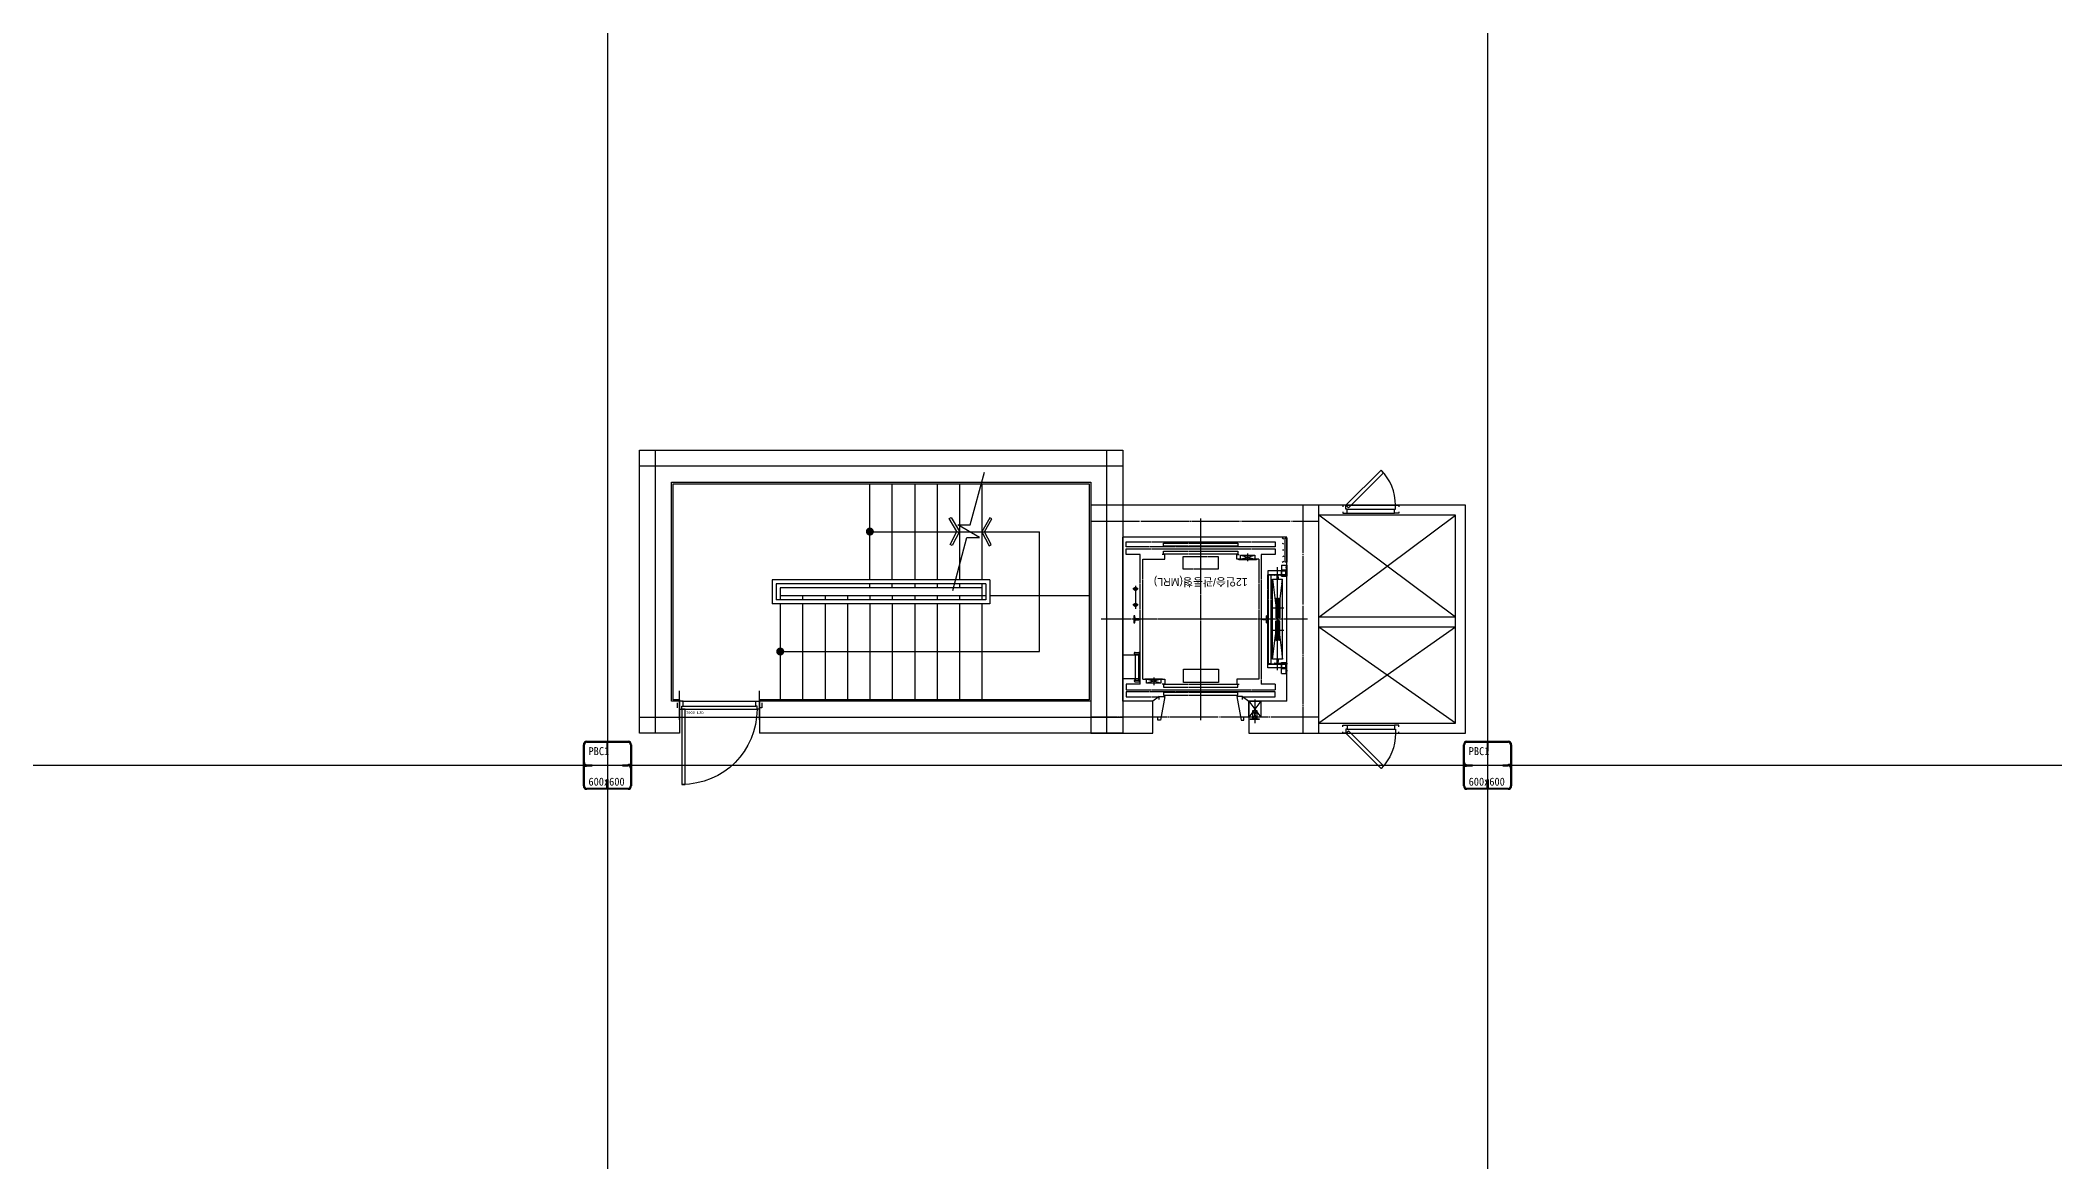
# Model space of a CAD drawing. Extents: x 152195838 to 160350639, y 364657247 to 370318102.
# Drawn here: x 158027860 to 158053035, y 364989077 to 365003094 of the extents above; entities that cross this region are included whole.
import ezdxf
from ezdxf.enums import TextEntityAlignment as Align

# ---------------------------------------------------------------- set-up
doc = ezdxf.new("R2010")
doc.units = 0
doc.header["$MEASUREMENT"] = 0
doc.linetypes.add('CEN', pattern=[63, 60, -1, 1, -1])
doc.linetypes.add('DASHED', pattern=[0.75, 0.5, -0.25])
doc.layers.get('Defpoints').update_dxf_attribs({"linetype": 'CONTINUOUS'})
doc.layers.add('!WORK', color=150, linetype='CONTINUOUS', plot=False)
doc.layers.add('DEFPOINT', color=135, linetype='CONTINUOUS', plot=False)
for name, color, linetype in [('4A.TEC CEN 보조1', 14, 'CEN'), ('4A.TEC CEN 보조2', 41, 'CEN'), ('4A.TEC ELE 4', 9, 'CONTINUOUS'), ('4A.TEC IND', 7, 'CONTINUOUS'), ('4A.TEC 마감선 2', 5, 'CONTINUOUS'), ('4A.TEC 벽체 1', 2, 'CONTINUOUS'), ('4A.TEC 벽체 3', 4, 'CONTINUOUS'), ('4A.TEC 해치 1', 9, 'CONTINUOUS'), ('A-DOOR', 4, 'CONTINUOUS'), ('A-DOOR-C', 1, 'CONTINUOUS'), ('A-DOOR-FIN', 8, 'CONTINUOUS'), ('A-DOOR1', 4, 'CONTINUOUS'), ('A-DOOR2_CpON', 8, 'CONTINUOUS'), ('A-ETC', 5, 'CONTINUOUS'), ('main-plan$0$4A.TEC DOOR', 4, 'CONTINUOUS'), ('main-Plan$0$4A.TEC 창호 2', 4, 'CONTINUOUS'), ('P-BOX', 3, 'CONTINUOUS')]:
    doc.layers.add(name, color=color, linetype=linetype)
doc.styles.get("Standard").update_dxf_attribs({"font": ''})
doc.styles.add('돋움', font='')
doc.styles.add('돋움체', font='')
doc.styles.get('Standard').set_extended_font_data('Dotum')
doc.styles.get('돋움').set_extended_font_data('DotumChe')
doc.styles.get('돋움체').set_extended_font_data('DotumChe')

# ---------------------------------------------------------------- blocks, each defined once
blk = doc.blocks.new('main-Plan$0$4A.TEC 점검구 700')
at = {"layer": 'main-Plan$0$4A.TEC 창호 2', "ltscale": 1.2}
for p, q in [((-55, 0), (-645, 0)), ((-40, -100), (-660, -100)), ((-55, -50), (-645, -50))]:
    blk.add_line(p, q, dxfattribs=at)
at = {"layer": 'main-Plan$0$4A.TEC 창호 2', "flags": 128}
for points in [[(-700, -20), (-700, 0), (-645, 0), (-645, -50), (-660, -50), (-660, -100), (-700, -100), (-700, -80)], [(0, -20), (0, 0), (-55, 0), (-55, -50), (-40, -50), (-40, -100), (0, -100), (0, -80)]]:
    blk.add_lwpolyline(points, dxfattribs=at)
at = {"layer": 'main-Plan$0$4A.TEC 창호 2', "ltscale": 1.2}
blk.add_lwpolyline([(-40, -100), (-72, -68), (-510, -507), (-478, -538)], close=True, dxfattribs=at)
at = {"layer": 'main-Plan$0$4A.TEC 창호 2'}
blk.add_arc((-40, -100), 620, 180, 225, dxfattribs=at)
blk = doc.blocks.new('zw$9EF0')
at = {"layer": '4A.TEC CEN 보조1', "ltscale": 10}
for p, q in [((200, 0), (200, 2850)), ((2650, 2850), (2650, 0)), ((0, 2650), (2850, 2650)), ((2850, 200), (0, 200))]:
    blk.add_line(p, q, dxfattribs=at)
at = {"layer": '4A.TEC CEN 보조2', "color": 8, "ltscale": 5}
for p, q in [((725, 2450), (875, 2650)), ((875, 2450), (725, 2650)), ((725, 2650), (875, 2650)), ((725, 2450), (725, 2650)), ((743, 2677), (857, 2677)), ((743, 2670), (743, 2677)), ((857, 2670), (743, 2670)), ((775, 2670), (825, 2670)), ((775, 2563), (775, 2670)), ((775, 2563), (825, 2670)), ((825, 2563), (775, 2670)), ((825, 2563), (775, 2563)), ((800, 2429), (800, 2723)), ((825, 2670), (825, 2563)), ((857, 2677), (857, 2670)), ((875, 2650), (875, 2450)), ((971, 2687), (938, 2687)), ((938, 2687), (938, 2657)), ((1025, 2390), (971, 2687)), ((1475, 2687), (1475, 163)), ((1925, 2390), (1979, 2687)), ((1979, 2687), (2012, 2687)), ((2012, 2687), (2012, 2657)), ((952, 2393), (543, 2393)), ((543, 2393), (543, 2330)), ((543, 2330), (2407, 2330)), ((2407, 2305), (543, 2305)), ((543, 2235), (543, 2305)), ((875, 2450), (725, 2450)), ((955, 2390), (875, 2450)), ((955, 2428), (955, 2390)), ((955, 2390), (1025, 2390)), ((1940, 2375), (1010, 2375)), ((1010, 2375), (1010, 2340)), ((1010, 2340), (1940, 2340)), ((1940, 2275), (1010, 2275)), ((1010, 2275), (1010, 2240)), ((1995, 2390), (1925, 2390)), ((1940, 2340), (1940, 2375)), ((1940, 2240), (1940, 2275)), ((1995, 2390), (2075, 2450)), ((1995, 2428), (1995, 2390)), ((2407, 2393), (1998, 2393)), ((2407, 2330), (2407, 2393)), ((2407, 2235), (2407, 2305)), ((390, 2071), (416, 2071)), ((400, 2101), (400, 1966)), ((465, 2101), (400, 2101)), ((406, 2101), (406, 1966)), ((419, 2041), (410, 2032)), ((415, 2041), (410, 2036)), ((411, 2041), (410, 2040)), ((419, 2041), (410, 2032)), ((415, 2041), (410, 2036)), ((411, 2041), (410, 2040)), ((410, 2031), (410, 2041)), ((410, 2041), (465, 2041)), ((418, 2041), (410, 2033)), ((414, 2041), (410, 2037)), ((418, 2041), (410, 2033)), ((414, 2041), (410, 2037)), ((410, 2031), (410, 2041)), ((410, 2041), (465, 2041)), ((418, 2031), (410, 2039)), ((410, 2039), (418, 2031)), ((417, 2031), (410, 2038)), ((410, 2038), (417, 2031)), ((413, 2031), (410, 2034)), ((410, 2034), (413, 2031)), ((414, 2031), (410, 2034)), ((410, 2034), (414, 2031)), ((410, 2031), (638, 2031)), ((410, 2031), (410, 2027)), ((465, 2031), (410, 2031)), ((410, 2027), (410, 2031)), ((465, 2031), (410, 2031)), ((410, 1980), (410, 2027)), ((410, 2027), (410, 1980)), ((421, 2031), (411, 2041)), ((411, 2041), (421, 2031)), ((422, 2031), (412, 2041)), ((412, 2041), (422, 2031)), ((423, 2041), (413, 2031)), ((423, 2041), (413, 2031)), ((423, 2041), (413, 2031)), ((423, 2041), (413, 2031)), ((426, 2031), (416, 2041)), ((416, 2041), (426, 2031)), ((426, 2031), (416, 2041)), ((416, 2041), (426, 2031)), ((427, 2041), (417, 2031)), ((427, 2041), (417, 2031)), ((428, 2041), (418, 2031)), ((428, 2041), (418, 2031)), ((430, 2031), (420, 2041)), ((420, 2041), (430, 2031)), ((431, 2031), (421, 2041)), ((431, 2041), (421, 2031)), ((431, 2041), (421, 2031)), ((421, 2041), (431, 2031)), ((432, 2041), (422, 2031)), ((432, 2041), (422, 2031)), ((434, 2031), (424, 2041)), ((424, 2041), (434, 2031)), ((435, 2031), (425, 2041)), ((435, 2041), (425, 2031)), ((435, 2041), (425, 2031)), ((425, 2041), (435, 2031)), ((436, 2041), (426, 2031)), ((436, 2041), (426, 2031)), ((438, 2031), (428, 2041)), ((428, 2041), (438, 2031)), ((439, 2031), (429, 2041)), ((429, 2041), (439, 2031)), ((440, 2041), (430, 2031)), ((440, 2041), (430, 2031)), ((440, 2041), (430, 2031)), ((440, 2041), (430, 2031)), ((443, 2031), (433, 2041)), ((433, 2041), (443, 2031)), ((443, 2031), (433, 2041)), ((433, 2041), (443, 2031)), ((444, 2041), (434, 2031)), ((444, 2041), (434, 2031)), ((445, 2041), (435, 2031)), ((445, 2041), (435, 2031)), ((447, 2031), (437, 2041)), ((437, 2041), (447, 2031)), ((448, 2031), (438, 2041)), ((448, 2041), (438, 2031)), ((448, 2041), (438, 2031)), ((438, 2041), (448, 2031)), ((449, 2041), (439, 2031)), ((449, 2041), (439, 2031)), ((451, 2031), (441, 2041)), ((441, 2041), (451, 2031)), ((452, 2031), (442, 2041)), ((452, 2041), (442, 2031)), ((452, 2041), (442, 2031)), ((442, 2041), (452, 2031)), ((453, 2041), (443, 2031)), ((453, 2041), (443, 2031)), ((455, 2031), (445, 2041)), ((445, 2041), (455, 2031)), ((456, 2031), (446, 2041)), ((446, 2041), (456, 2031)), ((457, 2041), (447, 2031)), ((457, 2041), (447, 2031)), ((457, 2041), (447, 2031)), ((457, 2041), (447, 2031)), ((460, 2031), (450, 2041)), ((450, 2041), (460, 2031)), ((460, 2031), (450, 2041)), ((450, 2041), (460, 2031)), ((461, 2041), (451, 2031)), ((461, 2041), (451, 2031)), ((461, 2041), (451, 2031)), ((461, 2041), (451, 2031)), ((464, 2031), (454, 2041)), ((454, 2041), (464, 2031)), ((465, 2031), (455, 2041)), ((465, 2041), (455, 2031)), ((465, 2041), (455, 2031)), ((455, 2041), (465, 2031)), ((465, 2040), (456, 2031)), ((465, 2040), (456, 2031)), ((465, 2034), (458, 2041)), ((458, 2041), (465, 2034)), ((465, 2035), (459, 2041)), ((459, 2041), (465, 2035)), ((465, 2037), (459, 2031)), ((465, 2037), (459, 2031)), ((465, 2036), (460, 2031)), ((465, 2036), (460, 2031)), ((465, 2038), (462, 2041)), ((462, 2041), (465, 2038)), ((465, 2039), (463, 2041)), ((463, 2041), (465, 2039)), ((465, 2032), (464, 2031)), ((465, 2032), (464, 2031)), ((465, 2032), (464, 2031)), ((465, 2032), (464, 2031)), ((465, 2101), (465, 2031)), ((465, 2041), (465, 2031)), ((465, 2041), (465, 2031)), ((465, 1981), (465, 2031)), ((465, 2031), (465, 1981)), ((514, 2062), (514, 772)), ((543, 2235), (720, 2235)), ((638, 2031), (638, 1981)), ((720, 615), (720, 2235)), ((750, 675), (750, 2175)), ((750, 2175), (1025, 2175)), ((1025, 2235), (995, 2235)), ((1010, 2240), (1940, 2240)), ((1025, 2175), (1025, 2235)), ((1254, 2049), (1254, 2213)), ((1254, 2213), (1690, 2213)), ((1690, 2049), (1254, 2049)), ((1690, 2213), (1690, 2049)), ((1925, 2175), (1925, 2235)), ((1925, 2235), (1955, 2235)), ((2200, 2175), (1925, 2175)), ((1952, 2168), (1952, 2175)), ((1972, 2175), (1952, 2175)), ((2172, 2168), (1952, 2168)), ((1972, 2225), (2152, 2175)), ((1972, 2175), (2152, 2225)), ((1972, 2225), (2152, 2225)), ((1972, 2175), (1972, 2225)), ((1972, 2175), (2172, 2175)), ((2152, 2175), (1972, 2175)), ((2062, 2152), (2062, 2248)), ((2152, 2225), (2152, 2175)), ((2172, 2175), (2172, 2168)), ((2200, 2175), (2200, 675)), ((2230, 2235), (2230, 615)), ((2230, 2235), (2407, 2235)), ((2295, 2206), (2250, 2206)), ((2295, 2185), (2250, 2185)), ((2250, 2185), (2250, 1860)), ((2250, 2185), (2250, 2183)), ((2250, 2185), (2250, 2183)), ((2250, 2170), (2450, 2170)), ((2295, 1860), (2295, 2185)), ((2295, 2185), (2295, 2183)), ((2450, 2170), (2450, 1875)), ((390, 1981), (416, 1981)), ((390, 1981), (416, 1981)), ((465, 1966), (400, 1966)), ((465, 1966), (400, 1966)), ((638, 1987), (410, 1987)), ((410, 1981), (410, 1983)), ((410, 1972), (410, 1983)), ((410, 1983), (410, 1972)), ((410, 1983), (410, 1981)), ((638, 1981), (410, 1981)), ((418, 1981), (410, 1972)), ((414, 1981), (410, 1977)), ((418, 1981), (410, 1972)), ((414, 1981), (410, 1977)), ((410, 1981), (410, 1971)), ((465, 1981), (410, 1981)), ((418, 1981), (410, 1973)), ((414, 1981), (410, 1977)), ((418, 1981), (410, 1973)), ((414, 1981), (410, 1977)), ((410, 1981), (410, 1971)), ((465, 1981), (410, 1981)), ((410, 1972), (410, 1980)), ((410, 1980), (410, 1972)), ((418, 1971), (410, 1979)), ((410, 1979), (418, 1971)), ((418, 1971), (410, 1979)), ((410, 1979), (418, 1971)), ((414, 1971), (410, 1975)), ((410, 1975), (414, 1971)), ((414, 1971), (410, 1974)), ((410, 1974), (414, 1971)), ((410, 1971), (465, 1971)), ((410, 1971), (465, 1971)), ((422, 1971), (412, 1981)), ((412, 1981), (422, 1971)), ((422, 1981), (412, 1971)), ((422, 1981), (412, 1971)), ((423, 1981), (413, 1971)), ((423, 1981), (413, 1971)), ((423, 1971), (413, 1981)), ((413, 1981), (423, 1971)), ((426, 1971), (416, 1981)), ((416, 1981), (426, 1971)), ((426, 1981), (416, 1971)), ((426, 1981), (416, 1971)), ((427, 1981), (417, 1971)), ((427, 1981), (417, 1971)), ((427, 1971), (417, 1981)), ((417, 1981), (427, 1971)), ((430, 1971), (420, 1981)), ((420, 1981), (430, 1971)), ((430, 1981), (420, 1971)), ((430, 1981), (420, 1971)), ((431, 1981), (421, 1971)), ((431, 1981), (421, 1971)), ((431, 1971), (421, 1981)), ((421, 1981), (431, 1971)), ((435, 1971), (425, 1981)), ((435, 1981), (425, 1971)), ((435, 1981), (425, 1971)), ((425, 1981), (435, 1971)), ((435, 1971), (425, 1981)), ((435, 1981), (425, 1971)), ((435, 1981), (425, 1971)), ((425, 1981), (435, 1971)), ((439, 1971), (429, 1981)), ((429, 1981), (439, 1971)), ((439, 1981), (429, 1971)), ((439, 1981), (429, 1971)), ((440, 1981), (430, 1971)), ((440, 1981), (430, 1971)), ((440, 1971), (430, 1981)), ((430, 1981), (440, 1971)), ((443, 1971), (433, 1981)), ((433, 1981), (443, 1971)), ((443, 1981), (433, 1971)), ((443, 1981), (433, 1971)), ((444, 1981), (434, 1971)), ((444, 1981), (434, 1971)), ((444, 1971), (434, 1981)), ((434, 1981), (444, 1971)), ((447, 1971), (437, 1981)), ((437, 1981), (447, 1971)), ((447, 1981), (437, 1971)), ((447, 1981), (437, 1971)), ((448, 1981), (438, 1971)), ((448, 1981), (438, 1971)), ((448, 1971), (438, 1981)), ((438, 1981), (448, 1971)), ((452, 1971), (442, 1981)), ((452, 1981), (442, 1971)), ((452, 1981), (442, 1971)), ((442, 1981), (452, 1971)), ((452, 1971), (442, 1981)), ((452, 1981), (442, 1971)), ((452, 1981), (442, 1971)), ((442, 1981), (452, 1971)), ((456, 1971), (446, 1981)), ((446, 1981), (456, 1971)), ((456, 1981), (446, 1971)), ((456, 1981), (446, 1971)), ((457, 1981), (447, 1971)), ((457, 1981), (447, 1971)), ((457, 1971), (447, 1981)), ((447, 1981), (457, 1971)), ((460, 1971), (450, 1981)), ((450, 1981), (460, 1971)), ((460, 1981), (450, 1971)), ((460, 1981), (450, 1971)), ((461, 1981), (451, 1971)), ((461, 1981), (451, 1971)), ((461, 1971), (451, 1981)), ((451, 1981), (461, 1971)), ((452, 1925), (452, 925)), ((577, 925), (452, 1925)), ((577, 1925), (452, 925)), ((452, 1925), (577, 1925)), ((464, 1971), (454, 1981)), ((454, 1981), (464, 1971)), ((464, 1981), (454, 1971)), ((464, 1981), (454, 1971)), ((465, 1981), (455, 1971)), ((465, 1981), (455, 1971)), ((465, 1971), (455, 1981)), ((455, 1981), (465, 1971)), ((465, 1975), (459, 1981)), ((459, 1981), (465, 1975)), ((465, 1975), (459, 1981)), ((459, 1981), (465, 1975)), ((465, 1977), (459, 1971)), ((465, 1977), (459, 1971)), ((465, 1976), (459, 1971)), ((465, 1976), (459, 1971)), ((465, 1979), (463, 1981)), ((463, 1981), (465, 1979)), ((465, 1973), (463, 1971)), ((465, 1973), (463, 1971)), ((465, 1979), (464, 1981)), ((464, 1981), (465, 1979)), ((465, 1972), (464, 1971)), ((465, 1972), (464, 1971)), ((465, 1966), (465, 1981)), ((465, 1971), (465, 1981)), ((465, 1981), (465, 1966)), ((465, 1971), (465, 1981)), ((475, 1981), (553, 1981)), ((475, 1978), (475, 1981)), ((506, 1973), (478, 1975)), ((509, 1951), (510, 1951)), ((509, 1926), (509, 1951)), ((510, 1925), (509, 1926)), ((510, 1951), (510, 1968)), ((518, 1925), (510, 1925)), ((518, 1968), (518, 1951)), ((518, 1951), (519, 1951)), ((519, 1926), (518, 1925)), ((519, 1951), (519, 1926)), ((550, 1975), (522, 1973)), ((553, 1981), (553, 1978)), ((577, 1925), (577, 925)), ((598, 869), (598, 1981)), ((598, 1981), (638, 1981)), ((632, 869), (632, 1981)), ((638, 1981), (638, 869)), ((2250, 1875), (2450, 1875)), ((2250, 1860), (2250, 1862)), ((2250, 1860), (2250, 1862)), ((2295, 1860), (2250, 1860)), ((2295, 1839), (2250, 1839)), ((2295, 1860), (2295, 1862)), ((438, 1566), (597, 1566)), ((488, 1689), (488, 1444)), ((488, 1689), (492, 1689)), ((488, 1689), (492, 1689)), ((488, 1689), (492, 1689)), ((488, 1689), (492, 1689)), ((492, 1689), (492, 1444)), ((492, 1689), (492, 1685)), ((492, 1689), (492, 1685)), ((498, 1686), (501, 1686)), ((498, 1686), (498, 1446)), ((498, 1686), (504, 1686)), ((504, 1686), (504, 1446)), ((504, 1686), (504, 1446)), ((510, 1686), (510, 1446)), ((510, 1686), (513, 1686)), ((510, 1686), (513, 1686)), ((510, 1686), (516, 1686)), ((510, 1686), (516, 1686)), ((516, 1686), (516, 1446)), ((528, 1686), (522, 1686)), ((528, 1686), (522, 1686)), ((522, 1686), (522, 1446)), ((528, 1686), (525, 1686)), ((528, 1686), (525, 1686)), ((528, 1686), (528, 1446)), ((535, 1689), (534, 1685)), ((535, 1689), (534, 1685)), ((538, 1689), (535, 1689)), ((538, 1689), (535, 1689)), ((535, 1689), (535, 1444)), ((538, 1689), (535, 1689)), ((538, 1689), (535, 1689)), ((538, 1689), (538, 1444)), ((142, 1425), (2720, 1425)), ((438, 1284), (597, 1284)), ((488, 1444), (492, 1444)), ((488, 1444), (492, 1444)), ((488, 1162), (488, 1407)), ((488, 1407), (492, 1407)), ((488, 1407), (492, 1407)), ((492, 1444), (492, 1447)), ((492, 1162), (492, 1407)), ((492, 1407), (492, 1403)), ((498, 1446), (504, 1446)), ((498, 1404), (504, 1404)), ((498, 1164), (498, 1404)), ((504, 1164), (504, 1404)), ((504, 1164), (504, 1404)), ((510, 1446), (516, 1446)), ((510, 1164), (510, 1404)), ((510, 1404), (516, 1404)), ((516, 1164), (516, 1404)), ((528, 1446), (522, 1446)), ((528, 1446), (522, 1446)), ((528, 1404), (522, 1404)), ((528, 1404), (522, 1404)), ((522, 1164), (522, 1404)), ((528, 1164), (528, 1404)), ((535, 1444), (534, 1447)), ((535, 1407), (534, 1403)), ((538, 1444), (535, 1444)), ((538, 1444), (535, 1444)), ((535, 1162), (535, 1407)), ((538, 1407), (535, 1407)), ((538, 1407), (535, 1407)), ((538, 1162), (538, 1407)), ((638, 1381), (638, 1470)), ((638, 1470), (649, 1470)), ((649, 1381), (638, 1381)), ((652, 1467), (655, 1434)), ((655, 1416), (652, 1383)), ((660, 1430), (674, 1430)), ((674, 1420), (660, 1420)), ((674, 1430), (674, 1433)), ((674, 1433), (699, 1433)), ((674, 1417), (674, 1420)), ((699, 1417), (674, 1417)), ((699, 1433), (700, 1432)), ((700, 1418), (699, 1417)), ((700, 1432), (700, 1418)), ((2251, 1433), (2250, 1432)), ((2250, 1432), (2250, 1418)), ((2250, 1418), (2251, 1417)), ((2276, 1433), (2251, 1433)), ((2251, 1417), (2276, 1417)), ((2276, 1430), (2276, 1433)), ((2290, 1430), (2276, 1430)), ((2276, 1417), (2276, 1420)), ((2276, 1420), (2290, 1420)), ((2290, 1005), (2290, 1296)), ((2298, 1467), (2295, 1434)), ((2295, 1416), (2298, 1383)), ((2312, 1470), (2301, 1470)), ((2301, 1381), (2312, 1381)), ((2312, 1381), (2312, 1470)), ((488, 1162), (492, 1162)), ((488, 1162), (492, 1162)), ((488, 1162), (492, 1162)), ((488, 1162), (492, 1162)), ((492, 1162), (492, 1165)), ((492, 1162), (492, 1165)), ((498, 1164), (501, 1164)), ((498, 1164), (504, 1164)), ((510, 1164), (513, 1164)), ((510, 1164), (513, 1164)), ((510, 1164), (516, 1164)), ((510, 1164), (516, 1164)), ((528, 1164), (522, 1164)), ((528, 1164), (522, 1164)), ((528, 1164), (525, 1164)), ((528, 1164), (525, 1164)), ((535, 1162), (534, 1165)), ((535, 1162), (534, 1165)), ((538, 1162), (535, 1162)), ((538, 1162), (535, 1162)), ((538, 1162), (535, 1162)), ((538, 1162), (535, 1162)), ((2255, 1245), (2325, 1245)), ((2255, 1045), (2325, 1045)), ((390, 869), (416, 869)), ((390, 869), (416, 869)), ((390, 779), (416, 779)), ((465, 884), (400, 884)), ((400, 749), (400, 884)), ((465, 884), (400, 884)), ((406, 749), (406, 884)), ((420, 879), (410, 869)), ((416, 879), (410, 874)), ((411, 879), (410, 878)), ((420, 879), (410, 869)), ((416, 879), (410, 874)), ((411, 879), (410, 878)), ((410, 869), (410, 879)), ((410, 879), (465, 879)), ((419, 879), (410, 870)), ((415, 879), (410, 874)), ((411, 879), (410, 879)), ((419, 879), (410, 870)), ((415, 879), (410, 874)), ((411, 879), (410, 879)), ((410, 869), (410, 879)), ((410, 879), (465, 879)), ((410, 878), (410, 867)), ((410, 878), (410, 870)), ((410, 870), (410, 878)), ((410, 867), (410, 878)), ((416, 869), (410, 876)), ((410, 876), (416, 869)), ((417, 869), (410, 876)), ((410, 876), (417, 869)), ((413, 869), (410, 872)), ((410, 872), (413, 869)), ((412, 869), (410, 871)), ((410, 871), (412, 869)), ((410, 870), (410, 823)), ((410, 823), (410, 870)), ((638, 869), (410, 869)), ((410, 869), (410, 867)), ((465, 869), (410, 869)), ((410, 867), (410, 869)), ((465, 869), (410, 869)), ((638, 863), (410, 863)), ((410, 819), (410, 823)), ((410, 823), (410, 819)), ((410, 819), (638, 819)), ((419, 819), (410, 810)), ((415, 819), (410, 814)), ((411, 819), (410, 818)), ((419, 819), (410, 810)), ((415, 819), (410, 814)), ((411, 819), (410, 818)), ((410, 819), (410, 809)), ((465, 819), (410, 819)), ((419, 819), (410, 811)), ((414, 819), (410, 815)), ((410, 819), (410, 819)), ((419, 819), (410, 811)), ((414, 819), (410, 815)), ((410, 819), (410, 819)), ((410, 819), (410, 809)), ((465, 819), (410, 819)), ((418, 809), (410, 817)), ((410, 817), (418, 809)), ((417, 809), (410, 816)), ((410, 816), (417, 809)), ((413, 809), (410, 813)), ((410, 813), (413, 809)), ((413, 809), (410, 812)), ((410, 812), (413, 809)), ((410, 809), (465, 809)), ((410, 809), (465, 809)), ((421, 869), (411, 879)), ((411, 879), (421, 869)), ((421, 869), (411, 879)), ((411, 879), (421, 869)), ((421, 809), (411, 819)), ((411, 819), (421, 809)), ((422, 809), (412, 819)), ((412, 819), (422, 809)), ((423, 879), (413, 869)), ((423, 879), (413, 869)), ((423, 819), (413, 809)), ((423, 819), (413, 809)), ((423, 819), (413, 809)), ((423, 819), (413, 809)), ((424, 879), (414, 869)), ((424, 879), (414, 869)), ((425, 869), (415, 879)), ((415, 879), (425, 869)), ((425, 809), (415, 819)), ((415, 819), (425, 809)), ((426, 869), (416, 879)), ((416, 879), (426, 869)), ((426, 809), (416, 819)), ((416, 819), (426, 809)), ((427, 819), (417, 809)), ((427, 819), (417, 809)), ((428, 879), (418, 869)), ((428, 879), (418, 869)), ((428, 879), (418, 869)), ((428, 879), (418, 869)), ((428, 819), (418, 809)), ((428, 819), (418, 809)), ((429, 869), (419, 879)), ((419, 879), (429, 869)), ((430, 869), (420, 879)), ((420, 879), (430, 869)), ((430, 809), (420, 819)), ((420, 819), (430, 809)), ((430, 809), (420, 819)), ((420, 819), (430, 809)), ((431, 819), (421, 809)), ((431, 819), (421, 809)), ((432, 879), (422, 869)), ((432, 879), (422, 869)), ((432, 819), (422, 809)), ((432, 819), (422, 809)), ((433, 869), (423, 879)), ((433, 879), (423, 869)), ((433, 879), (423, 869)), ((423, 879), (433, 869)), ((434, 869), (424, 879)), ((424, 879), (434, 869)), ((434, 809), (424, 819)), ((424, 819), (434, 809)), ((435, 809), (425, 819)), ((425, 819), (435, 809)), ((436, 879), (426, 869)), ((436, 879), (426, 869)), ((436, 819), (426, 809)), ((436, 819), (426, 809)), ((436, 819), (426, 809)), ((436, 819), (426, 809)), ((437, 879), (427, 869)), ((437, 879), (427, 869)), ((438, 869), (428, 879)), ((428, 879), (438, 869)), ((438, 869), (428, 879)), ((428, 879), (438, 869)), ((438, 809), (428, 819)), ((428, 819), (438, 809)), ((439, 809), (429, 819)), ((429, 819), (439, 809)), ((440, 879), (430, 869)), ((440, 879), (430, 869)), ((440, 819), (430, 809)), ((440, 819), (430, 809)), ((440, 819), (430, 809)), ((440, 819), (430, 809)), ((441, 879), (431, 869)), ((441, 879), (431, 869)), ((442, 869), (432, 879)), ((432, 879), (442, 869)), ((442, 809), (432, 819)), ((432, 819), (442, 809)), ((443, 869), (433, 879)), ((433, 879), (443, 869)), ((443, 809), (433, 819)), ((433, 819), (443, 809)), ((444, 819), (434, 809)), ((444, 819), (434, 809)), ((445, 879), (435, 869)), ((445, 879), (435, 869)), ((445, 879), (435, 869)), ((445, 879), (435, 869)), ((445, 819), (435, 809)), ((445, 819), (435, 809)), ((446, 869), (436, 879)), ((436, 879), (446, 869)), ((447, 869), (437, 879)), ((437, 879), (447, 869)), ((447, 809), (437, 819)), ((437, 819), (447, 809)), ((447, 809), (437, 819)), ((437, 819), (447, 809)), ((448, 819), (438, 809)), ((448, 819), (438, 809)), ((449, 879), (439, 869)), ((449, 879), (439, 869)), ((449, 819), (439, 809)), ((449, 819), (439, 809)), ((450, 869), (440, 879)), ((450, 879), (440, 869)), ((450, 879), (440, 869)), ((440, 879), (450, 869)), ((451, 869), (441, 879)), ((441, 879), (451, 869)), ((451, 809), (441, 819)), ((441, 819), (451, 809)), ((452, 809), (442, 819)), ((452, 819), (442, 809)), ((452, 819), (442, 809)), ((442, 819), (452, 809)), ((453, 879), (443, 869)), ((453, 879), (443, 869)), ((453, 819), (443, 809)), ((453, 819), (443, 809)), ((454, 879), (444, 869)), ((454, 879), (444, 869)), ((455, 869), (445, 879)), ((445, 879), (455, 869)), ((455, 869), (445, 879)), ((445, 879), (455, 869)), ((455, 809), (445, 819)), ((445, 819), (455, 809)), ((456, 809), (446, 819)), ((446, 819), (456, 809)), ((457, 879), (447, 869)), ((457, 879), (447, 869)), ((457, 819), (447, 809)), ((457, 819), (447, 809)), ((457, 819), (447, 809)), ((457, 819), (447, 809)), ((458, 879), (448, 869)), ((458, 879), (448, 869)), ((459, 869), (449, 879)), ((449, 879), (459, 869)), ((459, 869), (449, 879)), ((449, 879), (459, 869)), ((459, 809), (449, 819)), ((449, 819), (459, 809)), ((460, 809), (450, 819)), ((450, 819), (460, 809)), ((461, 819), (451, 809)), ((461, 819), (451, 809)), ((577, 925), (452, 925)), ((462, 879), (452, 869)), ((462, 879), (452, 869)), ((462, 879), (452, 869)), ((462, 879), (452, 869)), ((462, 819), (452, 809)), ((462, 819), (452, 809)), ((463, 869), (453, 879)), ((453, 879), (463, 869)), ((464, 869), (454, 879)), ((454, 879), (464, 869)), ((464, 809), (454, 819)), ((454, 819), (464, 809)), ((464, 809), (454, 819)), ((454, 819), (464, 809)), ((465, 819), (455, 809)), ((465, 819), (455, 809)), ((465, 878), (456, 869)), ((465, 878), (456, 869)), ((465, 818), (456, 809)), ((465, 818), (456, 809)), ((465, 871), (457, 879)), ((457, 879), (465, 871)), ((465, 878), (457, 869)), ((465, 878), (457, 869)), ((465, 872), (458, 879)), ((458, 879), (465, 872)), ((465, 812), (458, 819)), ((458, 819), (465, 812)), ((465, 813), (459, 819)), ((459, 819), (465, 813)), ((465, 815), (459, 809)), ((465, 815), (459, 809)), ((465, 874), (460, 869)), ((465, 874), (460, 869)), ((465, 814), (460, 809)), ((465, 814), (460, 809)), ((465, 873), (461, 869)), ((465, 873), (461, 869)), ((465, 876), (462, 879)), ((462, 879), (465, 876)), ((465, 876), (462, 879)), ((462, 879), (465, 876)), ((465, 816), (462, 819)), ((462, 819), (465, 816)), ((465, 817), (463, 819)), ((463, 819), (465, 817)), ((465, 870), (464, 869)), ((465, 870), (464, 869)), ((465, 810), (464, 809)), ((465, 810), (464, 809)), ((465, 810), (464, 809)), ((465, 810), (464, 809)), ((465, 884), (465, 869)), ((465, 869), (465, 884)), ((465, 879), (465, 869)), ((465, 879), (465, 869)), ((465, 869), (465, 819)), ((465, 869), (465, 869)), ((465, 869), (465, 869)), ((465, 819), (465, 869)), ((465, 809), (465, 819)), ((465, 749), (465, 819)), ((465, 809), (465, 819)), ((475, 869), (475, 872)), ((553, 869), (475, 869)), ((478, 875), (506, 877)), ((509, 924), (510, 925)), ((509, 899), (509, 924)), ((510, 899), (509, 899)), ((510, 925), (518, 925)), ((510, 882), (510, 899)), ((518, 925), (519, 924)), ((518, 899), (518, 882)), ((519, 899), (518, 899)), ((519, 924), (519, 899)), ((522, 877), (550, 875)), ((553, 872), (553, 869)), ((638, 869), (598, 869)), ((638, 819), (638, 869)), ((1257, 638), (1257, 798)), ((1257, 798), (1693, 798)), ((1693, 798), (1693, 638)), ((465, 749), (400, 749)), ((400, 411), (400, 711)), ((400, 711), (420, 711)), ((420, 711), (420, 411)), ((436, 701), (458, 716)), ((436, 636), (455, 644)), ((436, 561), (454, 561)), ((543, 545), (543, 615)), ((543, 615), (720, 615)), ((2407, 545), (543, 545)), ((543, 457), (543, 520)), ((543, 520), (2407, 520)), ((750, 675), (1025, 675)), ((778, 682), (998, 682)), ((778, 675), (778, 682)), ((978, 675), (778, 675)), ((978, 625), (798, 675)), ((978, 675), (798, 625)), ((798, 625), (798, 675)), ((798, 675), (978, 675)), ((978, 625), (798, 625)), ((888, 698), (888, 602)), ((978, 675), (978, 625)), ((978, 675), (998, 675)), ((1025, 615), (995, 615)), ((998, 682), (998, 675)), ((1010, 610), (1940, 610)), ((1010, 575), (1010, 610)), ((1940, 575), (1010, 575)), ((1010, 510), (1940, 510)), ((1010, 475), (1010, 510)), ((1025, 675), (1025, 615)), ((1693, 638), (1257, 638)), ((2200, 675), (1925, 675)), ((1925, 675), (1925, 615)), ((1925, 615), (1955, 615)), ((1940, 610), (1940, 575)), ((1940, 510), (1940, 475)), ((2230, 615), (2407, 615)), ((2407, 615), (2407, 545)), ((2407, 520), (2407, 457)), ((420, 411), (400, 411)), ((436, 486), (455, 479)), ((436, 425), (458, 410)), ((2407, 457), (543, 457)), ((1940, 475), (1010, 475)), ((2407, 457), (1998, 457))]:
    blk.add_line(p, q, dxfattribs=at)
for centre in [(2290, 1245), (2290, 1245), (2290, 1045), (2290, 1045)]:
    blk.add_circle(centre, 20, dxfattribs=at)
for centre, radius, start, end in [((2250, 2194), 11.3, 90, 270), ((2295, 2194), 11.3, 270, 90), ((478, 1978), 3, 180, 265.9433), ((505, 1968), 5, 0, 85.9433), ((523, 1968), 5, 94.0567, 180), ((550, 1978), 3, 274.0567, 0), ((2250, 1851), 11.3, 90, 270), ((2295, 1851), 11.3, 270, 90), ((495, 1686), 3, 190.2367, 0), ((495, 1686), 3, 190.2367, 0), ((507, 1686), 3, 180, 0), ((507, 1686), 3, 180, 0), ((519, 1686), 3, 180, 0), ((519, 1686), 3, 180, 0), ((531, 1686), 3, 180, 349.7633), ((531, 1686), 3, 180, 349.7633), ((495, 1446), 3, 0, 169.7633), ((495, 1404), 3, 190.2367, 0), ((507, 1446), 3, 0, 180), ((507, 1404), 3, 180, 0), ((519, 1446), 3, 0, 180), ((519, 1404), 3, 180, 0), ((531, 1446), 3, 10.2367, 180), ((531, 1404), 3, 180, 349.7633), ((649, 1467), 3, 4.316, 90), ((649, 1384), 3, 270, 355.684), ((660, 1435), 5, 184.316, 270), ((660, 1415), 5, 90, 175.684), ((2290, 1435), 5, 270, 355.684), ((2290, 1415), 5, 4.316, 90), ((2301, 1467), 3, 90, 175.684), ((2301, 1384), 3, 184.316, 270), ((495, 1164), 3, 0, 169.7633), ((495, 1164), 3, 0, 169.7633), ((507, 1164), 3, 0, 180), ((507, 1164), 3, 0, 180), ((519, 1164), 3, 0, 180), ((519, 1164), 3, 0, 180), ((531, 1164), 3, 10.2367, 180), ((531, 1164), 3, 10.2367, 180), ((478, 872), 3, 94.0567, 180), ((505, 882), 5, 274.0567, 0), ((523, 882), 5, 180, 265.9433), ((550, 872), 3, 0, 85.9433)]:
    blk.add_arc(centre, radius, start, end, dxfattribs=at)
at = {"layer": '4A.TEC 벽체 1'}
for p, q in [((875, 2450), (875, 2850)), ((2075, 2850), (2075, 2450)), ((400, 2450), (400, 400)), ((400, 2450), (875, 2450)), ((2075, 2450), (2450, 2450)), ((2450, 2450), (2450, 400)), ((400, 400), (2450, 400))]:
    blk.add_line(p, q, dxfattribs=at)
blk.add_lwpolyline([(875, 2850), (0, 2850), (0, 0), (2850, 0), (2850, 2850), (2075, 2850)], dxfattribs=at)
at = {"layer": 'DEFPOINT'}
blk.add_text('12인승/관통형(MRL)', height=100, dxfattribs=at).set_placement((1475, 952), align=Align.MIDDLE)
blk = doc.blocks.new('A$C4D7A5D56')
at = {"layer": '!WORK', "linetype": 'Continuous'}
for p, q in [((809, 1030), (1171, 1030)), ((809, 30), (1171, 30))]:
    blk.add_line(p, q, dxfattribs=at)
at = {"layer": 'A-DOOR'}
for points in [[(940, 1000), (980, 1000), (980, 985), (1040, 985), (1040, 1000), (1040, 1000), (1040, 1030), (940, 1030)], [(1040, 30), (940, 30), (940, 60), (980, 60), (980, 75), (1040, 75), (1040, 60), (1040, 60)]]:
    blk.add_lwpolyline(points, close=True, dxfattribs=at)
at = {"layer": 'A-DOOR-C'}
blk.add_arc((940, 60), 940, 90, 180, dxfattribs=at)
at = {"layer": 'A-DOOR-FIN'}
for p, q in [((940, 60), (940, 1000)), ((980, 75), (980, 985)), ((1040, 60), (1040, 1000)), ((1040, 75), (1040, 985))]:
    blk.add_line(p, q, dxfattribs=at)
at = {"layer": 'A-DOOR1'}
blk.add_lwpolyline([(0, 60), (0, 100), (940, 100), (940, 60)], close=True, dxfattribs=at)
at = {"layer": 'A-DOOR2_CpON', "linetype": 'Continuous'}
blk.add_line((940, 60), (940, 1000), dxfattribs=at)
at = {"layer": 'A-ETC'}
for p, q in [((1020, 1060), (960, 1060)), ((960, 1060), (960, 1030)), ((1020, 0), (960, 0))]:
    blk.add_line(p, q, dxfattribs=at)
at = {"layer": '!WORK', "style": '돋움'}
blk.add_text('1000 FSD', height=35, rotation=90, dxfattribs=at).set_placement((898, 113), align=Align.MIDDLE_LEFT)
blk = doc.blocks.new('A$C111325cc')
at = {"layer": 'DEFPOINT'}
for p, q in [((171276, 244000), (171276, 0)), ((182276, 244000), (182276, 0)), ((0, 97063), (324969, 97063))]:
    blk.add_line(p, q, dxfattribs=at)
blk = doc.blocks.new('PBC1(B1F~1F)')
at = {"layer": 'P-BOX', "ltscale": 50}
h = blk.add_hatch(color=3, dxfattribs=at)
h.dxf.hatch_style = 1
h.paths.add_polyline_path([(100, 436), (100, 394), (142, 394, -0.414214)])
h.paths.add_polyline_path([(700, 406), (658, 406, -0.414214), (700, 364)])
at = {"layer": 'Defpoints', "color": 1, "ltscale": 50}
for p, q in [((400, 800), (400, 0)), ((0, 400), (800, 400))]:
    blk.add_line(p, q, dxfattribs=at)
at = {"layer": 'P-BOX', "color": 3, "ltscale": 50}
for p, q in [((394, 688), (394, 578)), ((394, 578), (406, 578)), ((406, 578), (406, 688)), ((100, 394), (210, 394)), ((142, 406), (210, 406)), ((210, 406), (210, 394)), ((590, 406), (700, 406)), ((590, 406), (590, 394)), ((590, 394), (658, 394)), ((394, 112), (394, 222)), ((394, 222), (406, 222)), ((406, 222), (406, 112))]:
    blk.add_line(p, q, dxfattribs=at)
for points in [[(100, 142), (100, 658)], [(112, 436), (112, 658)], [(142, 700), (658, 700)], [(142, 688), (658, 688)], [(688, 658), (688, 406)], [(700, 658), (700, 142)], [(112, 142), (112, 394)], [(112, 394), (137, 394), (137, 385), (112, 385), (112, 394)], [(663, 415), (688, 415), (688, 406), (663, 406), (663, 415)], [(688, 364), (688, 142)], [(658, 112), (142, 112)], [(658, 100), (142, 100)]]:
    blk.add_lwpolyline(points, dxfattribs=at)
for centre, radius, start, end in [((142, 658), 42, 90, 180), ((142, 658), 30, 90, 180), ((658, 658), 42, 0, 90), ((658, 658), 30, 0, 90), ((142, 436), 42, 180, 270), ((142, 436), 30, 180, 270), ((658, 364), 42, 0, 90), ((658, 364), 30, 0, 90), ((142, 142), 42, 180, 270), ((142, 142), 30, 180, 270), ((658, 142), 42, 270, 0), ((658, 142), 30, 270, 0)]:
    blk.add_arc(centre, radius, start, end, dxfattribs=at)
at = {"layer": 'DEFPOINT', "style": '돋움체'}
for s, p in [('PBC1', (164, 527)), ('600x600', (163, 146))]:
    blk.add_text(s, height=100, dxfattribs=at).set_placement(p)
blk = doc.blocks.new('B1F~1FCOL')
at = {"layer": 'P-BOX', "linetype": 'DASHED'}
for p in [(35100, 11100), (46100, 11100)]:
    blk.add_blockref('PBC1(B1F~1F)', p, dxfattribs=at)

msp = doc.modelspace()

# ---------------------------------------------------------------- linework, layer by layer
at = {"layer": '4A.TEC CEN 보조1'}
for p, q in [((158041387.0046, 364997771.8958), (158035347.0046, 364997771.8958)), ((158035547.0046, 364994431.8958), (158035547.0046, 364997971.8958)), ((158041187.0046, 364994431.8958), (158041187.0046, 364997971.8958)), ((158035347.0046, 364994631.8958), (158041387.0046, 364994631.8958))]:
    msp.add_line(p, q, dxfattribs=at)
at = {"layer": '4A.TEC ELE 4', "color": 8, "ltscale": 0.3}
for p, q in [((158038227.0046, 364996351.8958), (158038227.0046, 364997551.8958)), ((158038507.0046, 364996351.8958), (158038507.0046, 364997551.8958)), ((158039067.0046, 364997551.8958), (158039067.0046, 364996351.8958)), ((158039347.0046, 364997551.8958), (158039347.0046, 364996351.8958)), ((158039347.0046, 364997551.8958), (158039347.0046, 364996351.8958)), ((158039627.0046, 364997551.8958), (158039627.0046, 364996351.8958)), ((158037007.0046, 364996351.8958), (158037007.0046, 364996051.8958)), ((158039727.0046, 364996351.8958), (158037007.0046, 364996351.8958)), ((158037057.0046, 364996301.8958), (158037057.0046, 364996101.8958)), ((158039677.0046, 364996301.8958), (158037057.0046, 364996301.8958)), ((158037107.0046, 364996251.8958), (158037107.0046, 364996101.8958)), ((158039627.0046, 364996251.8958), (158037107.0046, 364996251.8958)), ((158039067.0046, 364996301.8958), (158039067.0046, 364996251.8958)), ((158039347.0046, 364996301.8958), (158039347.0046, 364996251.8958)), ((158039347.0046, 364996301.8958), (158039347.0046, 364996251.8958)), ((158039627.0046, 364996301.8958), (158039627.0046, 364996101.8958)), ((158039627.0046, 364996301.8958), (158039627.0046, 364996251.8958)), ((158039677.0046, 364996301.8958), (158039677.0046, 364996101.8958)), ((158039727.0046, 364996351.8958), (158039727.0046, 364996051.8958)), ((158039727.0046, 364996051.8958), (158037007.0046, 364996051.8958)), ((158039677.0046, 364996101.8958), (158037057.0046, 364996101.8958)), ((158039677.0046, 364996151.8958), (158037107.0046, 364996151.8958)), ((158037107.0046, 364996051.8958), (158037107.0046, 364994851.8958)), ((158037387.0046, 364996151.8958), (158037387.0046, 364996101.8958)), ((158037387.0046, 364996051.8958), (158037387.0046, 364994851.8958)), ((158037667.0046, 364996151.8958), (158037667.0046, 364996101.8958)), ((158037667.0046, 364996051.8958), (158037667.0046, 364994851.8958)), ((158037947.0046, 364996151.8958), (158037947.0046, 364996101.8958)), ((158037947.0046, 364996051.8958), (158037947.0046, 364994851.8958)), ((158038227.0046, 364996051.8958), (158038227.0046, 364994851.8958)), ((158038507.0046, 364996051.8958), (158038507.0046, 364994851.8958)), ((158038787.0046, 364996051.8958), (158038787.0046, 364994851.8958)), ((158039067.0046, 364996151.8958), (158039067.0046, 364996101.8958)), ((158039067.0046, 364996051.8958), (158039067.0046, 364994851.8958)), ((158039347.0046, 364996151.8958), (158039347.0046, 364996101.8958)), ((158039347.0046, 364996151.8958), (158039347.0046, 364996101.8958)), ((158039347.0046, 364996051.8958), (158039347.0046, 364994851.8958)), ((158039347.0046, 364996051.8958), (158039347.0046, 364994851.8958)), ((158039627.0046, 364996151.8958), (158039627.0046, 364996101.8958)), ((158039627.0046, 364996051.8958), (158039627.0046, 364994851.8958)), ((158040967.0046, 364996151.8958), (158039727.0046, 364996151.8958))]:
    msp.add_line(p, q, dxfattribs=at)
at = {"layer": '4A.TEC ELE 4', "color": 8}
for p, q in [((158038787.0046, 364997551.8958), (158038787.0046, 364996351.8958)), ((158038507.0046, 364996251.8958), (158038507.0046, 364996301.8958)), ((158038507.0046, 364996151.8958), (158038507.0046, 364996101.8958))]:
    msp.add_line(p, q, dxfattribs=at)
at = {"layer": '4A.TEC ELE 4', "color": 8, "ltscale": 0.2}
for p, q in [((158038227.0046, 364996251.8958), (158038227.0046, 364996301.8958)), ((158038227.0046, 364996151.8958), (158038227.0046, 364996101.8958))]:
    msp.add_line(p, q, dxfattribs=at)
at = {"layer": '4A.TEC ELE 4', "color": 8, "ltscale": 0.02}
for p, q in [((158038787.0046, 364996301.8958), (158038787.0046, 364996251.8958)), ((158038787.0046, 364996151.8958), (158038787.0046, 364996101.8958))]:
    msp.add_line(p, q, dxfattribs=at)
at = {"layer": '4A.TEC ELE 4', "color": 8, "ltscale": 0.3}
msp.add_lwpolyline([(158039262.9886, 364996217.2221), (158039440.8172, 364996880.8875), (158039596.1086, 364996880.8875), (158039327.136, 364997036.179), (158039482.4274, 364997036.179), (158039659.5698, 364997697.2832)], dxfattribs=at)
at = {"layer": '4A.TEC IND', "color": 8}
for p, q in [((158038227.0046, 364996949.3948), (158040347.0046, 364996949.393)), ((158040347.0042, 364995452.6895), (158040347.0046, 364996949.393)), ((158037097.0042, 364995452.6924), (158040347.0042, 364995452.6895))]:
    msp.add_line(p, q, dxfattribs=at)
at = {"layer": '4A.TEC IND', "const_width": 50}
for points in [[(158038252.0049, 364996953.602, 1), (158038202.0049, 364996953.602, 1)], [(158037132.0046, 364995454.3958, 1), (158037082.0046, 364995454.3958, 1)]]:
    msp.add_lwpolyline(points, format="xyb", close=True, dxfattribs=at)
at = {"layer": '4A.TEC IND', "color": 8}
for points in [[(158039255.3628, 364996779.7844), (158039230.5836, 364996794.0906), (158039312.5216, 364996954.397), (158039219.6206, 364997115.3062), (158039244.3998, 364997129.6125), (158039345.5605, 364996954.397)], [(158039717.2023, 364996777.2831), (158039741.9815, 364996791.5894), (158039660.0435, 364996951.8958), (158039752.9445, 364997112.805), (158039728.1652, 364997127.1112), (158039627.0046, 364996951.8958)]]:
    msp.add_lwpolyline(points, close=True, dxfattribs=at)
at = {"layer": '4A.TEC 마감선 2'}
for p, q in [((158035767.0046, 364997551.8958), (158040967.0046, 364997551.8958)), ((158035767.0046, 364994851.8958), (158035767.0046, 364997551.8958)), ((158040967.0046, 364997551.8958), (158040967.0046, 364994851.8958)), ((158035847.0046, 364994851.8958), (158035767.0046, 364994851.8958)), ((158035847.0046, 364994851.8958), (158035847.0046, 364994831.8958)), ((158036847.0046, 364994831.8958), (158036847.0046, 364994851.8958)), ((158040967.0046, 364994851.8958), (158036847.0046, 364994851.8958))]:
    msp.add_line(p, q, dxfattribs=at)
at = {"layer": '4A.TEC 벽체 1'}
for p, q in [((158035347.0046, 364997971.8958), (158041387.0046, 364997971.8958)), ((158035347.0046, 364994431.8958), (158035347.0046, 364997971.8958)), ((158041387.0046, 364997971.8958), (158041387.0046, 364994431.8958)), ((158035747.0046, 364997571.8958), (158040987.0046, 364997571.8958)), ((158035747.0046, 364994831.8958), (158035747.0046, 364997571.8958)), ((158040987.0046, 364997571.8958), (158040987.0046, 364994831.8958)), ((158035847.0046, 364994831.8958), (158035747.0046, 364994831.8958)), ((158035847.0046, 364994831.8958), (158035847.0046, 364994431.8958)), ((158040987.0046, 364994831.8958), (158036847.0046, 364994831.8958)), ((158036847.0046, 364994831.8958), (158036847.0046, 364994431.8958)), ((158035847.0046, 364994431.8958), (158035347.0046, 364994431.8958)), ((158041387.0046, 364994431.8958), (158036847.0046, 364994431.8958))]:
    msp.add_line(p, q, dxfattribs=at)
at = {"layer": '4A.TEC 벽체 3'}
for p, q in [((158045547.0046, 364995881.8958), (158043837.0046, 364995881.8958)), ((158045547.0046, 364995756.8958), (158043837.0046, 364995756.8958))]:
    msp.add_line(p, q, dxfattribs=at)
at = {"layer": '4A.TEC 벽체 3', "flags": 128}
for points in [[(158043837.0046, 364994431.8958), (158045672.0046, 364994431.8958), (158045672.0046, 364997281.8958), (158043837.0046, 364997281.8958)], [(158043837.0046, 364994556.8958), (158045547.0046, 364994556.8958), (158045547.0046, 364997156.8958), (158043837.0046, 364997156.8958)]]:
    msp.add_lwpolyline(points, dxfattribs=at)
at = {"layer": '4A.TEC 해치 1'}
for p, q in [((158043837.0046, 364995881.8958), (158045547.0046, 364997156.8958)), ((158045547.0046, 364995881.8958), (158043837.0046, 364997156.8958)), ((158045547.0046, 364995756.8958), (158043837.0046, 364994556.8958)), ((158045547.0046, 364994556.8958), (158043837.0046, 364995756.8958))]:
    msp.add_line(p, q, dxfattribs=at)

# ---------------------------------------------------------------- block references
at = {"layer": '4A.TEC 벽체 1', "color": 3, "rotation": 180}
msp.add_blockref('zw$9EF0', (158043837.0046, 364997281.8958), dxfattribs=at)
at = {"layer": '4A.TEC 벽체 1', "xscale": -1, "rotation": 270}
msp.add_blockref('A$C4D7A5D56', (158035817.005, 364993791.8943), dxfattribs=at)
at = {"layer": 'DEFPOINT'}
msp.add_blockref('A$C111325cc', (157863670.7413, 364896968.7328), dxfattribs=at)
at = {"layer": 'main-plan$0$4A.TEC DOOR', "rotation": 180}
msp.add_blockref('main-Plan$0$4A.TEC 점검구 700', (158044137.0046, 364997181.8958), dxfattribs=at)
at = {"layer": 'main-plan$0$4A.TEC DOOR', "xscale": -1}
msp.add_blockref('main-Plan$0$4A.TEC 점검구 700', (158044137.0046, 364994531.8958), dxfattribs=at)
at = {"layer": 'P-BOX', "linetype": 'DASHED'}
msp.add_blockref('B1F~1FCOL', (157999447.0046, 364982531.8958), dxfattribs=at)

doc.saveas('drawing.dxf')
